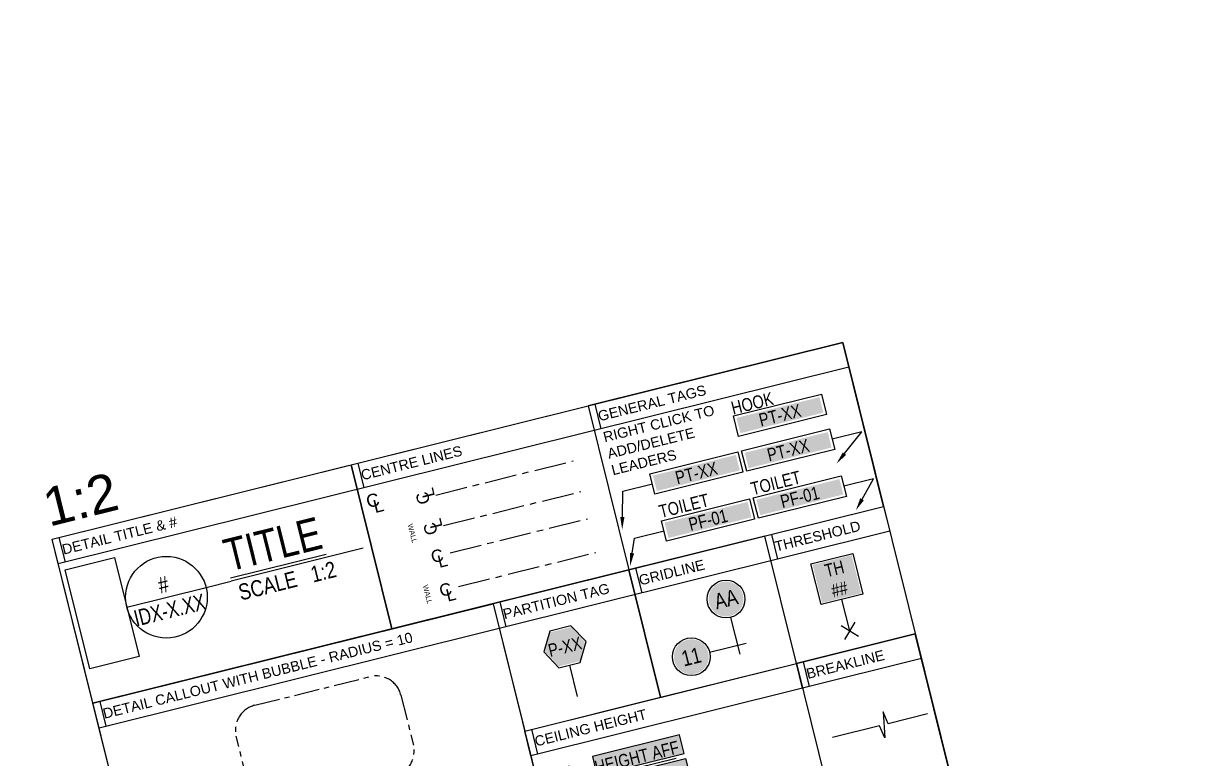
# Model space of a CAD drawing. Header units: inches. Extents: x 122939 to 389145, y 29603 to 574065.
# Drawn here: x 167535.1 to 167996.3, y 544824 to 545112.2 of the extents above; entities that cross this region are included whole.
import ezdxf
from ezdxf import colors
from ezdxf.entities.mleader import LeaderData, LeaderLine
from ezdxf.enums import TextEntityAlignment as Align
from ezdxf.math import Vec2, Vec3

# ---------------------------------------------------------------- set-up
doc = ezdxf.new("R2010")
doc.units = ezdxf.units.IN
doc.header["$MEASUREMENT"] = 0
doc.linetypes.add('CENTER', pattern=[2, 1.25, -0.25, 0.25, -0.25])
for name, color, linetype in [('DA-ANNO-CENTER', 1, 'CENTER'), ('DA-ANNO-DIMENSION', 1, 'Continuous'), ('DA-ANNO-GRIDTAG', 2, 'Continuous'), ('DA-ANNOTATION', 2, 'Continuous'), ('DA-TITLEBLOCK', 3, 'Continuous')]:
    doc.layers.add(name, color=color, linetype=linetype)
doc.styles.add('ARIAL', font='arial.ttf')
doc.styles.add('DA-NOTE', font='arial.ttf', dxfattribs={"height": 1})
doc.styles.add('DA-NOTE_0.80', font='arial.ttf', dxfattribs={"width": 0.8, "height": 1})
doc.styles.get("Standard").update_dxf_attribs({"font": 'arial.ttf'})

# ---------------------------------------------------------------- blocks, each defined once
blk = doc.blocks.new('*U457')
at = {"transparency": 33554687}
h = blk.add_hatch(color=254, dxfattribs=at)
h.dxf.hatch_style = 1
h.paths.add_polyline_path([(-0.0841, 0.1357), (-0.1583, 0), (-0.0841, -0.1357), (0.0841, -0.1357), (0.1583, 0), (0.0841, 0.1357)])
blk.add_line((0, -0.1458), (0, -0.3958))
blk.add_lwpolyline([(-0.0842, 0.1458), (-0.1684, 0), (-0.0842, -0.1458), (0.0842, -0.1458), (0.1684, 0), (0.0842, 0.1458)], close=True)
at = {"style": 'DA-NOTE_0.80', "width": 0.8, "flags": 8}
blk.add_attdef('PARTITIONTYPE', text='', height=0.1, dxfattribs=at).set_placement((0, 0), align=Align.MIDDLE_CENTER)
blk = doc.blocks.new('*U454')
for p, q in [((-0.0347, 0), (-0.4079, 0)), ((0.3463, 0), (0.0347, 0))]:
    blk.add_line(p, q)
blk.add_lwpolyline([(0.0347, 0), (0.0174, 0.0985), (-0.0174, -0.0985), (-0.0347, 0)])
blk = doc.blocks.new('*U455')
at = {"transparency": 33554687}
h = blk.add_hatch(color=254, dxfattribs=at)
h.dxf.hatch_style = 1
h.paths.add_polyline_path([(-0.1557, 0.1515), (0.1557, 0.1515), (0.1557, -0.1515), (-0.1557, -0.1515)])
for p, q in [((0, -0.4121), (0, -0.1625)), ((-0.0552, -0.3568), (0.0552, -0.4673)), ((0.0552, -0.3568), (-0.0552, -0.4673))]:
    blk.add_line(p, q)
blk.add_lwpolyline([(-0.1667, 0.1625), (0.1667, 0.1625), (0.1667, -0.1625), (-0.1667, -0.1625)], close=True)
at = {"layer": 'DA-ANNOTATION', "style": 'DA-NOTE_0.80', "width": 0.8}
for tag, p in [('THRESHOLD', (0, 0.0813)), ('THRESHOLD#', (0, -0.0813))]:
    blk.add_attdef(tag, text='', height=0.1, dxfattribs=at).set_placement(p, align=Align.MIDDLE_CENTER)
blk = doc.blocks.new('*U458')
at = {"transparency": 33554687}
h = blk.add_hatch(color=254, dxfattribs=at)
h.dxf.hatch_style = 1
h.paths.add_polyline_path([(0, 0.02), (0.6938, 0.02), (0.6938, 0.1676), (0, 0.1676)])
h = blk.add_hatch(color=256)
h.dxf.hatch_style = 1
edge = h.paths.add_edge_path()
edge.add_line((-0.1944, 0), (-0.1111, 0))
edge.add_arc((-0.1944, 0), 0.0833, 0, 90)
edge.add_line((-0.1944, 0.0833), (-0.1944, 0))
edge = h.paths.add_edge_path()
edge.add_line((-0.1944, -0.0833), (-0.1944, 0))
edge.add_line((-0.1944, 0), (-0.2778, 0))
edge.add_arc((-0.1944, 0), 0.0833, 180, 270)
h = blk.add_hatch(color=254, dxfattribs=at)
h.dxf.hatch_style = 1
h.paths.add_polyline_path([(0, -0.02), (0.6938, -0.02), (0.6938, -0.1676), (0, -0.1676)])
for p, q in [((-0.1944, 0.1458), (-0.1944, -0.1458)), ((-0.3403, 0), (-0.0486, 0)), ((-0.1014, 0), (-0.1944, 0)), ((0, 0), (-0.1014, 0)), ((0, 0), (0.625, 0))]:
    blk.add_line(p, q)
blk.add_circle((-0.1944, 0), 0.0833)
at = {"layer": 'Defpoints'}
for points in [[(0, 0.02), (0.6938, 0.02), (0.6938, 0.1676), (0, 0.1676)], [(0, -0.02), (0.6938, -0.02), (0.6938, -0.1676), (0, -0.1676)]]:
    blk.add_lwpolyline(points, close=True, dxfattribs=at)
at = {"style": 'DA-NOTE_0.80', "width": 0.8}
blk.add_attdef('CEILINGHEIGHT', text='', height=0.1, dxfattribs=at).set_placement((0, 0), align=Align.BOTTOM_LEFT)
blk.add_attdef('CEILINGFINISH', text='', height=0.1, dxfattribs=at).set_placement((0, -0.0275), align=Align.TOP_LEFT)
blk = doc.blocks.new('*U461')
at = {"transparency": 33554687}
h = blk.add_hatch(color=254, dxfattribs=at)
h.dxf.hatch_style = 1
edge = h.paths.add_edge_path()
edge.add_arc((0, 0), 0.1348, 0, 360)
blk.add_line((0, -0.1458), (0, -0.4375))
at = {"color": 2}
blk.add_circle((0, 0), 0.1458, dxfattribs=at)
at = {"style": 'DA-NOTE_0.80', "width": 0.8, "flags": 8}
blk.add_attdef('GRID', text='', height=0.12, dxfattribs=at).set_placement((0, 0), align=Align.MIDDLE_CENTER)
blk = doc.blocks.new('*U462')
at = {"transparency": 33554687}
h = blk.add_hatch(color=254, dxfattribs=at)
h.dxf.hatch_style = 1
edge = h.paths.add_edge_path()
edge.add_arc((0, 0), 0.1348, 0, 360)
blk.add_line((0.1458, 0), (0.4375, 0))
at = {"color": 2}
blk.add_circle((0, 0), 0.1458, dxfattribs=at)
at = {"style": 'DA-NOTE_0.80', "width": 0.8, "flags": 8}
blk.add_attdef('GRID', text='', height=0.12, dxfattribs=at).set_placement((0, 0), align=Align.MIDDLE_CENTER)
blk = doc.blocks.new('*U482')
at = {"layer": 'DA-ANNOTATION', "color": 5, "linetype": 'CENTER', "ltscale": 4}
blk.add_lwpolyline([(5, 13.33), (28.28, 13.33, -0.414214), (33.28, 8.33), (33.28, -1.75, -0.414214), (28.28, -6.75), (5, -6.75, -0.414214), (0, -1.75), (0, 8.33, -0.414214)], format="xyb", close=True, dxfattribs=at)
blk = doc.blocks.new('DA - FINISH TAG_TEST')
at = {"transparency": 16777216}
h = blk.add_hatch(color=254, dxfattribs=at)
h.dxf.hatch_style = 1
h.paths.add_polyline_path([(-0.33, 0.1425), (0.33, 0.1425), (0.33, 0.02), (-0.33, 0.02)])
blk.add_lwpolyline([(-0.35, 0.1625), (0.35, 0.1625), (0.35, 0), (-0.35, 0)], close=True, dxfattribs=at)
at = {"transparency": 16777216, "style": 'DA-NOTE_0.80', "width": 0.8}
blk.add_attdef('NOTE', (-0.35, 0.1825), '', height=0.1, dxfattribs=at)
at = {"layer": 'DA-ANNOTATION', "transparency": 16777216, "style": 'DA-NOTE_0.80', "width": 0.8}
blk.add_attdef('FINISHTAG', text='', height=0.1, dxfattribs=at).set_placement((0, 0.08125), align=Align.MIDDLE_CENTER)
blk = doc.blocks.new('*U470')
at = {"char_height": 0.1, "style": 'DA-NOTE'}
for s, insert, attachment_point in [('C', (0, 0.0669), 5), ('L', (-0.0064, 0.0669), 1)]:
    blk.add_mtext_dynamic_manual_height_columns(s, width=0.09375, gutter_width=90, heights=[0], dxfattribs=dict(at, insert=insert, attachment_point=attachment_point))
blk = doc.blocks.new('*U473')
at = {"layer": 'DA-ANNO-CENTER', "linetype": 'CENTER', "ltscale": 5}
blk.add_line((2.59, 0), (30.32, 0), dxfattribs=at)
at = {"layer": 'DA-ANNO-DIMENSION', "xscale": 24, "yscale": 24, "zscale": 24, "rotation": 90}
blk.add_blockref('*U470', (1.6, 0), dxfattribs=at)
blk = doc.blocks.new('*U474')
at = {"layer": 'DA-ANNO-CENTER', "linetype": 'CENTER', "ltscale": 5}
blk.add_line((2.59, 0), (30.32, 0), dxfattribs=at)
at = {"layer": 'DA-ANNO-DIMENSION', "xscale": 24, "yscale": 24, "zscale": 24}
blk.add_blockref('*U470', (-0.04, -1.56), dxfattribs=at)
at = {"color": 2, "style": 'DA-NOTE_0.80', "width": 0.8}
for tag, p in [('W2?', (-5.41, 0)), ('W1?', (-3.68, 0))]:
    blk.add_attdef(tag, text='', height=1, rotation=270, dxfattribs=at).set_placement(p, align=Align.MIDDLE_CENTER)
blk = doc.blocks.new('*U471')
at = {"layer": 'DA-ANNO-CENTER', "linetype": 'CENTER', "ltscale": 5}
blk.add_line((2.59, 0), (30.32, 0), dxfattribs=at)
at = {"layer": 'DA-ANNO-DIMENSION', "xscale": 24, "yscale": 24, "zscale": 24, "rotation": 90}
blk.add_blockref('*U470', (1.6, 0), dxfattribs=at)
at = {"color": 2, "style": 'DA-NOTE_0.80', "width": 0.8}
for tag, p in [('W2?', (-5.41, 0)), ('W1?', (-3.68, 0))]:
    blk.add_attdef(tag, text='', height=1, rotation=270, dxfattribs=at).set_placement(p, align=Align.MIDDLE_CENTER)
blk = doc.blocks.new('*U472')
at = {"layer": 'DA-ANNO-CENTER', "linetype": 'CENTER', "ltscale": 5}
blk.add_line((2.59, 0), (30.32, 0), dxfattribs=at)
at = {"layer": 'DA-ANNO-DIMENSION', "xscale": 24, "yscale": 24, "zscale": 24}
blk.add_blockref('*U470', (-0.04, -1.56), dxfattribs=at)
blk = doc.blocks.new('*U488')
for p, q in [((0.3937, -0.3937), (1.0236, -0.3937)), ((1.0236, -0.3937), (1.2236, -0.3937)), ((2.2736, -0.3937), (1.2236, -0.3937))]:
    blk.add_line(p, q)
blk.add_circle((0.7087, -0.3937), 0.315)
at = {"layer": 'Defpoints', "color": 8}
blk.add_lwpolyline([(0, 0), (0.3937, 0), (0.3937, -0.7874), (0, -0.7874)], close=True, dxfattribs=at)
at = {"insert": (1.2598, -0.4331), "char_height": 0.125, "attachment_point": 1, "style": 'DA-NOTE_0.80'}
blk.add_mtext_dynamic_manual_height_columns('SCALE   1:2', width=2.322835, gutter_width=30, heights=[0], dxfattribs=at)
at = {"style": 'DA-NOTE_0.80', "width": 0.8}
blk.add_attdef('TITLE', text='', height=0.25, dxfattribs=at).set_placement((1.2236, -0.3937), align=Align.BOTTOM_LEFT)
blk.add_attdef('VIEWPORT', text='', height=0.125, dxfattribs=at).set_placement((0.7087, -0.3937), align=Align.BOTTOM_CENTER)
at = {"style": 'DA-NOTE_0.80', "width": 0.75}
blk.add_attdef('SHEET', text='', height=0.125, dxfattribs=at).set_placement((0.7087, -0.4331), align=Align.TOP_CENTER)

msp = doc.modelspace()

# ---------------------------------------------------------------- linework, layer by layer
at = {"color": 7, "elevation": 0}
for points in [[(167546.291, 544910.007), (167856.353, 544987.15), (168344.824, 543023.828), (168034.762, 542946.685)], [(167546.291, 544910.007), (167856.353, 544987.15), (167858.768, 544977.446), (167548.705, 544900.302)], [(167856.353, 544987.15), (167756.477, 544962.301), (167772.489, 544897.946), (167872.365, 544922.795)], [(167663.527, 544939.175), (167756.477, 544962.301), (167772.489, 544897.946), (167679.538, 544874.82)], [(167546.291, 544910.007), (167663.527, 544939.175), (167679.538, 544874.82), (167562.302, 544845.652)], [(167562.302, 544845.652), (167872.365, 544922.795), (167874.779, 544913.091), (167564.716, 544835.948)], [(167825.761, 544911.2), (167772.489, 544897.946), (167784.909, 544848.025), (167838.182, 544861.279)], [(167772.489, 544897.946), (167719.216, 544884.692), (167731.636, 544834.77), (167784.909, 544848.025)], [(167562.302, 544845.652), (167719.216, 544884.692), (167746.123, 544776.545), (167589.209, 544737.506)], [(167884.785, 544872.874), (167838.182, 544861.279), (167852.668, 544803.054), (167899.271, 544814.649)]]:
    msp.add_lwpolyline(points, close=True, dxfattribs=at)
at = {"elevation": 0}
for points in [[(167838.182, 544861.279), (167884.785, 544872.874), (167887.199, 544863.169), (167840.596, 544851.575)], [(167731.636, 544834.77), (167838.182, 544861.279), (167852.668, 544803.054), (167746.123, 544776.545)], [(167731.636, 544834.77), (167838.182, 544861.279), (167840.596, 544851.575), (167734.051, 544825.066)]]:
    msp.add_lwpolyline(points, close=True, dxfattribs=at)
at = {"layer": 'Defpoints'}
for p, q in [((167761.687, 544953.292, 0), (167759.272, 544962.996, 0)), ((167668.736, 544930.166, 0), (167666.322, 544939.87, 0)), ((167551.5, 544900.998, 0), (167549.085, 544910.702, 0)), ((167830.971, 544902.192, 0), (167828.556, 544911.896, 0)), ((167777.698, 544888.937, 0), (167775.283, 544898.642, 0)), ((167724.425, 544875.683, 0), (167722.011, 544885.387, 0)), ((167843.391, 544852.27, 0), (167840.977, 544861.974, 0)), ((167567.511, 544836.643, 0), (167565.097, 544846.348, 0)), ((167736.845, 544825.762, 0), (167734.431, 544835.466, 0))]:
    msp.add_line(p, q, dxfattribs=at)

# ---------------------------------------------------------------- block references
at = {"xscale": 2, "yscale": 2, "zscale": 2, "rotation": 13.97142328298568}
msp.add_blockref('*U482', (167622.541, 544816.578, 0), dxfattribs=at)
at = {"layer": 'DA-ANNO-CENTER', "xscale": 2, "yscale": 2, "zscale": 2, "rotation": 13.97142328298568}
for name, p in [('*U473', (167691.753, 544926.084, 0)), ('*U472', (167697.399, 544903.39, 0))]:
    msp.add_blockref(name, p, dxfattribs=at)
for name, p in [('*U471', (167694.744, 544914.062, 0)), ('*U474', (167700.693, 544890.151, 0))]:
    msp.add_blockref(name, p, dxfattribs=at).add_auto_attribs({'W1?': 'WALL'})
at = {"layer": 'DA-ANNO-DIMENSION', "xscale": 50.8, "yscale": 50.8, "zscale": 50.8, "rotation": 13.97142328298568}
msp.add_blockref('*U470', (167672.883, 544921.923, 0), dxfattribs=at)
at = {"layer": 'DA-ANNO-GRIDTAG'}
ref = msp.add_blockref('*U461', (167810.589, 544886.526, 0), dxfattribs=dict(at, xscale=50.8, yscale=50.8, zscale=50.8, rotation=13.97142328298568))
ref.add_attrib('GRID', 'AA', dxfattribs={"layer": '0', "height": 6.096, "rotation": 13.97142, "style": 'DA-NOTE_0.80', "width": 0.8}).set_placement((167810.589, 544886.526, 0), align=Align.MIDDLE_CENTER)
ref = msp.add_blockref('*U462', (167796.981, 544863.905, 0), dxfattribs=dict(at, xscale=50.8, yscale=50.8, zscale=50.8, rotation=13.97142328298568))
ref.add_attrib('GRID', '11', dxfattribs={"layer": '0', "height": 6.096, "rotation": 13.97142, "style": 'DA-NOTE_0.80', "width": 0.8}).set_placement((167796.981, 544863.905, 0), align=Align.MIDDLE_CENTER)
at = {"layer": 'DA-ANNOTATION', "color": 254}
ref = msp.add_blockref('DA - FINISH TAG_TEST', (167832.742, 544954.618, 0), dxfattribs=dict(at, xscale=50.8, yscale=50.8, zscale=50.8, rotation=13.97142328298568))
ref.add_attrib('FINISHTAG', 'PT-XX', dxfattribs={"transparency": 16777216, "height": 5.08, "rotation": 13.97142, "style": 'DA-NOTE_0.80', "width": 0.8}).set_placement((167831.745, 544958.624, 0), align=Align.MIDDLE_CENTER)
ref.add_attrib('DESCRIPTION', 'HOOK', (167813.372, 544958.829, 0), dxfattribs={"layer": '0', "height": 5.08, "rotation": 13.97142, "style": 'DA-NOTE_0.80', "width": 0.8})
at = {"layer": 'DA-ANNOTATION', "xscale": 50.8, "yscale": 50.8, "zscale": 50.8, "rotation": 13.97142328298568}
for name, p, values in [('*U455', (167854.069, 544894.396, 0), {'THRESHOLD': 'TH', 'THRESHOLD#': '##'}), ('*U458', (167760.228, 544816.511, 0), {'CEILINGHEIGHT': 'HEIGHT AFF', 'CEILINGFINISH': '[PT-XX]'})]:
    msp.add_blockref(name, p, dxfattribs=at).add_auto_attribs(values)
at = {"layer": 'DA-ANNOTATION'}
ref = msp.add_blockref('*U457', (167747.417, 544867.836, 0), dxfattribs=dict(at, xscale=50.8, yscale=50.8, zscale=50.8, rotation=13.97142328298568))
ref.add_attrib('PARTITIONTYPE', 'P-XX', dxfattribs={"layer": '0', "height": 5.08, "rotation": 13.97142, "style": 'DA-NOTE_0.80', "width": 0.8}).set_placement((167747.417, 544867.836, 0), align=Align.MIDDLE_CENTER)
at = {"layer": 'DA-ANNOTATION', "xscale": 50.8, "yscale": 50.8, "zscale": 50.8, "rotation": 13.97142328298568}
msp.add_blockref('*U454', (167872.522, 544837.232, 0), dxfattribs=at)
at = {"layer": 'DA-TITLEBLOCK', "xscale": 50.8, "yscale": 50.8, "zscale": 50.8, "rotation": 13.97142328298568}
msp.add_blockref('*U488', (167551.376, 544897.973, 0), dxfattribs=at).add_auto_attribs({'VIEWPORT': '#', 'SHEET': 'IDX-X.XX', 'TITLE': '%%uTITLE'})

# ---------------------------------------------------------------- texts
at = {"color": 0, "style": 'ARIAL'}
msp.add_text('IDX-X.XX   1:2', height=2198.08558, rotation=13.97142, dxfattribs=at).set_placement((161335.911, 544794.078, 0))
at = {"style": 'ARIAL'}
msp.add_text('1:2', height=15, rotation=13.97142, dxfattribs=at).set_placement((167545.083, 544914.859, 0))
at = {"color": 7, "char_height": 4, "attachment_point": 1, "rotation": 13.97142, "style": 'ARIAL'}
for s, width, insert in [('GENERAL TAGS ', 88.1164, (167759.997, 544960.085, 0)), ('CENTRE LINES', 59.97776, (167667.046, 544936.959, 0)), ('DETAIL TITLE & #', 48.36551, (167549.81, 544907.791, 0)), ('THRESHOLD', 48.36551, (167829.281, 544908.985, 0)), ('GRIDLINE', 48.36551, (167776.008, 544895.73, 0)), ('PARTITION TAG', 59.97776, (167722.735, 544882.476, 0)), ('DETAIL CALLOUT WITH BUBBLE - RADIUS = 10', 144.88274, (167565.821, 544843.436, 0)), ('BREAKLINE', 48.36551, (167841.701, 544859.063, 0)), ('CEILING HEIGHT', 48.36551, (167735.155, 544832.555, 0))]:
    msp.add_mtext_dynamic_manual_height_columns(s, width=width, gutter_width=20, heights=[0], dxfattribs=dict(at, insert=insert))
at = {"color": 7, "insert": (167762.042, 544951.862, 0), "char_height": 4, "width": 156.04048, "attachment_point": 1, "rotation": 13.97142, "style": 'ARIAL'}
msp.add_mtext('RIGHT CLICK TO\\PADD/DELETE \\PLEADERS', dxfattribs=at)

# ---------------------------------------------------------------- leaders
at = {"layer": 'DA-ANNOTATION'}
ml = msp.add_multileader_block('Standard', dxfattribs=at)
ml.set_content('DA - FINISH TAG_TEST', color=256, scale=50.8)
ml.set_attribute('FINISHTAG', 'PT-XX', width=0)
ml.set_attribute('NOTE', '', width=0)
ml.set_leader_properties()
ml.build(insert=Vec2(0, 0))
ml.multileader.update_dxf_attribs({"dogleg_length": 12, "arrow_head_size": 5})
ctx = ml.context
ctx.base_point, ctx.char_height, ctx.arrow_head_size, ctx.landing_gap_size, ctx.plane_origin, ctx.plane_x_axis, ctx.plane_y_axis = Vec3(167817.713, 544940.637, 0), 5, 5, 2.5, Vec3(167815.948, 544912.786, 0), Vec3(0.9704163, 0.2414379), Vec3(-0.2414379, 0.9704163)
notes = []
notes.append((ctx, [(1, (1, 1, 0), (167863.866, 544952.12, 0), (-0.9704163, -0.2414379), 12, [(1, [(167853.92, 544939.64, 0)], 0, [])])]))
ctx.block.insert, ctx.block.rotation = Vec3(167835.963, 544940.924, 0), 0.2438473
ml = msp.add_multileader_block('Standard', dxfattribs=at)
ml.set_content('DA - FINISH TAG_TEST', color=256, scale=50.8)
ml.set_attribute('FINISHTAG', 'PT-XX', width=0)
ml.set_attribute('NOTE', '', width=0)
ml.set_leader_properties()
ml.build(insert=Vec2(0, 0))
ml.multileader.update_dxf_attribs({"dogleg_length": 12, "arrow_head_size": 5})
ctx = ml.context
ctx.base_point, ctx.char_height, ctx.arrow_head_size, ctx.landing_gap_size, ctx.plane_origin, ctx.plane_x_axis, ctx.plane_y_axis = Vec3(167781.712, 544931.68, 0), 5, 5, 2.5, Vec3(167766.36, 544900.449, 0), Vec3(0.9704163, 0.2414379), Vec3(-0.2414379, 0.9704163)
notes.append((ctx, [(0, (1, 1, 0), (167770.067, 544928.783, 0), (0.9704163, 0.2414379), 12, [(0, [(167769.867, 544913.717, 0)], 0, [])])]))
ctx.block.insert, ctx.block.rotation = Vec3(167799.962, 544931.967, 0), 0.2438473
ml = msp.add_multileader_block('Standard', dxfattribs=at)
ml.set_content('DA - FINISH TAG_TEST', color=256, scale=50.8)
ml.set_attribute('FINISHTAG', 'PF-01', width=0)
ml.set_attribute('NOTE', 'TOILET', width=0)
ml.set_leader_properties()
ml.build(insert=Vec2(0, 0))
ml.multileader.update_dxf_attribs({"dogleg_length": 12, "arrow_head_size": 5})
ctx = ml.context
ctx.base_point, ctx.char_height, ctx.arrow_head_size, ctx.landing_gap_size, ctx.plane_origin, ctx.plane_x_axis, ctx.plane_y_axis = Vec3(167822.296, 544922.218, 0), 5, 5, 2.5, Vec3(167820.53, 544894.367, 0), Vec3(0.9704163, 0.2414379), Vec3(-0.2414379, 0.9704163)
notes.append((ctx, [(1, (1, 1, 0), (167868.449, 544933.701, 0), (-0.9704163, -0.2414379), 12, [(1, [(167861.508, 544921.302, 0)], 0, [])])]))
ctx.block.insert, ctx.block.rotation = Vec3(167840.546, 544922.505, 0), 0.2438473
ml = msp.add_multileader_block('Standard', dxfattribs=at)
ml.set_content('DA - FINISH TAG_TEST', color=256, scale=50.8)
ml.set_attribute('FINISHTAG', 'PF-01', width=0)
ml.set_attribute('NOTE', 'TOILET', width=0)
ml.set_leader_properties()
ml.build(insert=Vec2(0, 0))
ml.multileader.update_dxf_attribs({"dogleg_length": 12, "arrow_head_size": 5})
ctx = ml.context
ctx.base_point, ctx.char_height, ctx.arrow_head_size, ctx.landing_gap_size, ctx.plane_origin, ctx.plane_x_axis, ctx.plane_y_axis = Vec3(167786.294, 544913.261, 0), 5, 5, 2.5, Vec3(167770.943, 544882.03, 0), Vec3(0.9704163, 0.2414379), Vec3(-0.2414379, 0.9704163)
notes.append((ctx, [(0, (1, 1, 0), (167774.649, 544910.363, 0), (0.9704163, 0.2414379), 12, [(0, [(167772.978, 544899.584, 0)], 0, [])])]))
ctx.block.insert, ctx.block.rotation = Vec3(167804.545, 544913.548, 0), 0.2438473
for ctx, leaders in notes:
    for number, flags, end, landing, length, lines in leaders:
        leader = LeaderData()
        leader.index, (leader.has_last_leader_line, leader.has_dogleg_vector, leader.attachment_direction) = number, flags
        leader.last_leader_point, leader.dogleg_vector, leader.dogleg_length = Vec3(end), Vec3(landing), length
        for number, points, colour, breaks in lines:
            line = LeaderLine()
            line.index, line.vertices, line.color, line.breaks = number, Vec3.list(points), colors.encode_raw_color(colour), breaks
            leader.lines.append(line)
        ctx.leaders.append(leader)

doc.saveas('drawing.dxf')
